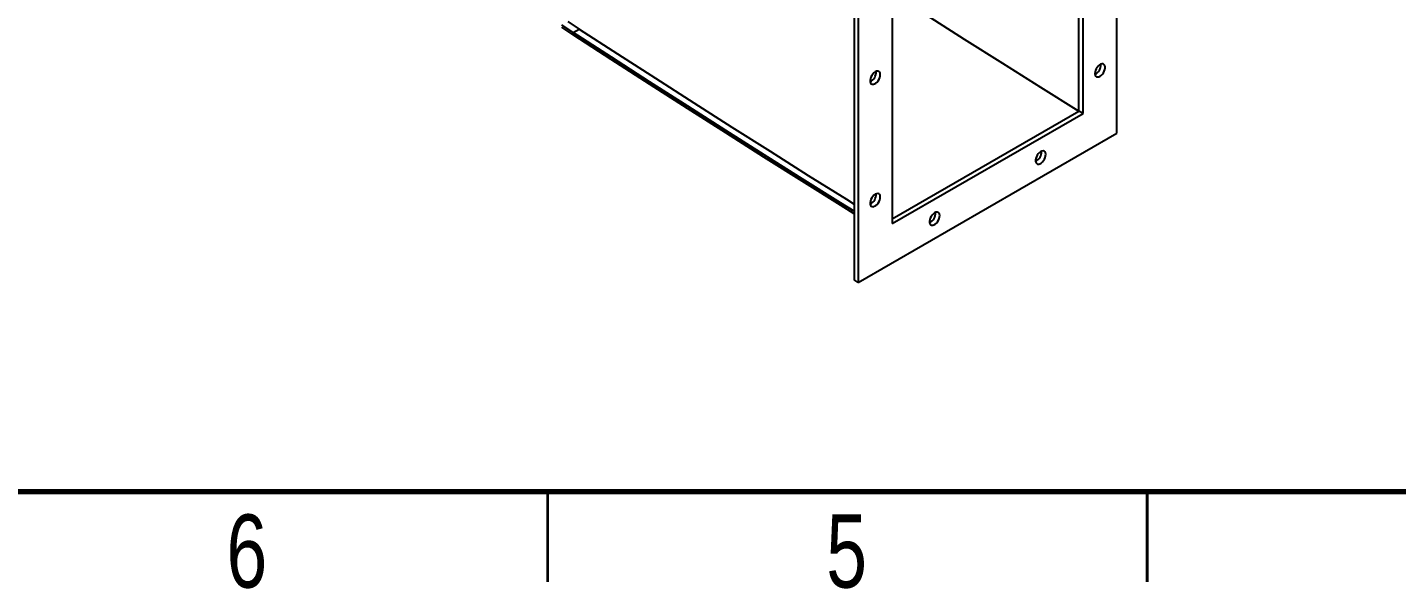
# Model space of a CAD drawing. Header units: millimetres. Extents: x 2 to 418, y 2 to 295.
# Drawn here: x 116.6 to 230.8, y 1.9 to 48.7 of the extents above; entities that cross this region are included whole.
import ezdxf

# ---------------------------------------------------------------- set-up
doc = ezdxf.new("R2010")
doc.units = ezdxf.units.MM
doc.styles.add('SLDTEXTSTYLE0', font='TXT', dxfattribs={"width": 0.75})

msp = doc.modelspace()

# ---------------------------------------------------------------- linework, layer by layer
at = {"color": 7, "linetype": 'Continuous', "lineweight": 25}
for p, q in [((207.474, 39.922), (207.474, 72.421)), ((204.646, 41.556), (204.646, 67.522)), ((204.292, 41.76), (204.292, 67.318)), ((185.554, 60.175), (185.554, 27.676)), ((185.908, 59.97), (185.908, 27.472)), ((188.736, 58.337), (188.736, 32.371)), ((162.149, 48.309), (162.138, 48.111)), ((188.736, 32.779), (204.292, 41.76)), ((188.736, 32.371), (204.646, 41.556)), ((204.646, 41.556), (204.292, 41.76)), ((185.908, 27.472), (207.474, 39.922)), ((185.908, 27.472), (185.554, 27.676))]:
    msp.add_line(p, q, dxfattribs=at)
at = {"color": 8, "linetype": 'Continuous', "lineweight": 25}
msp.add_line((162.149, 48.309), (162.644, 48.595), dxfattribs=at)
at = {"color": 7, "linetype": 'Continuous', "lineweight": 70}
msp.add_line((410, 10), (10, 10), dxfattribs=at)
at = {"color": 7, "linetype": 'Continuous', "lineweight": 35}
for p, q in [((160, 10), (160, 2.5)), ((210, 2.5), (210, 10)), ((210, 10), (210, 2.5))]:
    msp.add_line(p, q, dxfattribs=at)
at = {"color": 7, "linetype": 'Continuous', "lineweight": 25, "flags": 128}
for points in [[(188.736, 51.573), (191.561, 49.773), (194.743, 47.755), (197.926, 45.747), (201.109, 43.749), (204.292, 41.76)], [(161.697, 49.223), (162.644, 48.595)], [(162.138, 48.111), (161.186, 48.743)], [(162.149, 48.309), (161.202, 48.937)], [(185.554, 33.202), (184.414, 33.915), (181.23, 35.914), (178.047, 37.923), (174.864, 39.941), (171.682, 41.969), (168.5, 44.007), (165.319, 46.054), (162.138, 48.111)], [(185.554, 33.406), (184.421, 34.115), (181.238, 36.114), (178.056, 38.122), (174.873, 40.14), (171.691, 42.168), (168.51, 44.205), (165.329, 46.252), (162.149, 48.309)], [(162.644, 48.595), (165.824, 46.538), (169.005, 44.491), (172.186, 42.453), (175.368, 40.426), (178.551, 38.408), (181.733, 36.399), (184.916, 34.401), (185.554, 34.001)], [(206.06, 44.658), (206.166, 44.735), (206.265, 44.837), (206.351, 44.959), (206.418, 45.093), (206.464, 45.23), (206.484, 45.362), (206.477, 45.481), (206.444, 45.579), (206.387, 45.649), (206.31, 45.689), (206.216, 45.694), (206.113, 45.665), (206.007, 45.604), (205.904, 45.514), (205.811, 45.401), (205.733, 45.272), (205.676, 45.135), (205.643, 45), (205.637, 44.873), (205.657, 44.764), (205.702, 44.679), (205.77, 44.624), (205.856, 44.601), (205.955, 44.613), (206.06, 44.658)], [(187.322, 45.028), (187.216, 44.951), (187.117, 44.849), (187.031, 44.727), (186.964, 44.593), (186.918, 44.456), (186.898, 44.324), (186.905, 44.205), (186.938, 44.107), (186.995, 44.037), (187.072, 43.997), (187.166, 43.992), (187.269, 44.021), (187.375, 44.082), (187.478, 44.172), (187.571, 44.285), (187.649, 44.414), (187.706, 44.551), (187.739, 44.686), (187.745, 44.813), (187.725, 44.922), (187.68, 45.007), (187.612, 45.062), (187.526, 45.085), (187.427, 45.073), (187.322, 45.028)], [(201.11, 38.371), (201.005, 38.295), (200.906, 38.193), (200.82, 38.071), (200.752, 37.937), (200.707, 37.8), (200.687, 37.668), (200.694, 37.549), (200.727, 37.451), (200.784, 37.381), (200.861, 37.341), (200.954, 37.336), (201.057, 37.365), (201.164, 37.426), (201.267, 37.516), (201.36, 37.629), (201.437, 37.758), (201.494, 37.895), (201.527, 38.03), (201.534, 38.157), (201.514, 38.266), (201.469, 38.351), (201.401, 38.406), (201.315, 38.429), (201.216, 38.417), (201.11, 38.371)], [(187.322, 34.821), (187.216, 34.745), (187.117, 34.642), (187.031, 34.52), (186.964, 34.387), (186.918, 34.249), (186.898, 34.117), (186.905, 33.999), (186.938, 33.901), (186.995, 33.83), (187.072, 33.791), (187.166, 33.785), (187.269, 33.814), (187.375, 33.876), (187.478, 33.966), (187.571, 34.079), (187.649, 34.207), (187.706, 34.344), (187.739, 34.48), (187.745, 34.606), (187.725, 34.715), (187.68, 34.8), (187.612, 34.856), (187.526, 34.878), (187.427, 34.866), (187.322, 34.821)], [(192.272, 33.269), (192.166, 33.193), (192.067, 33.09), (191.981, 32.968), (191.913, 32.835), (191.868, 32.697), (191.848, 32.565), (191.855, 32.447), (191.888, 32.349), (191.945, 32.278), (192.022, 32.239), (192.115, 32.233), (192.218, 32.262), (192.325, 32.324), (192.428, 32.414), (192.521, 32.527), (192.599, 32.655), (192.655, 32.792), (192.688, 32.928), (192.695, 33.054), (192.675, 33.163), (192.63, 33.248), (192.562, 33.304), (192.476, 33.326), (192.377, 33.314), (192.272, 33.269)]]:
    msp.add_lwpolyline(points, dxfattribs=at)
at = {"color": 7, "linetype": 'Continuous', "lineweight": 25}
for centre, radius, start, end in [((205.255, 45.613), 0.873, 296.2643, 3.74107), ((186.53, 44.995), 0.86, 295.67255, 4.33282), ((200.319, 38.339), 0.86, 295.67255, 4.33282), ((186.53, 34.788), 0.86, 295.67255, 4.33282), ((191.48, 33.236), 0.86, 295.67255, 4.33282)]:
    msp.add_arc(centre, radius, start, end, dxfattribs=at)

# ---------------------------------------------------------------- texts
at = {"color": 7, "linetype": 'Continuous', "lineweight": 0, "char_height": 6.096, "attachment_point": 2, "style": 'SLDTEXTSTYLE0'}
for s, insert in [('6', (134.939, 8.114)), ('5', (184.939, 8.114))]:
    msp.add_mtext(s, dxfattribs=dict(at, insert=insert))

doc.saveas('drawing.dxf')
